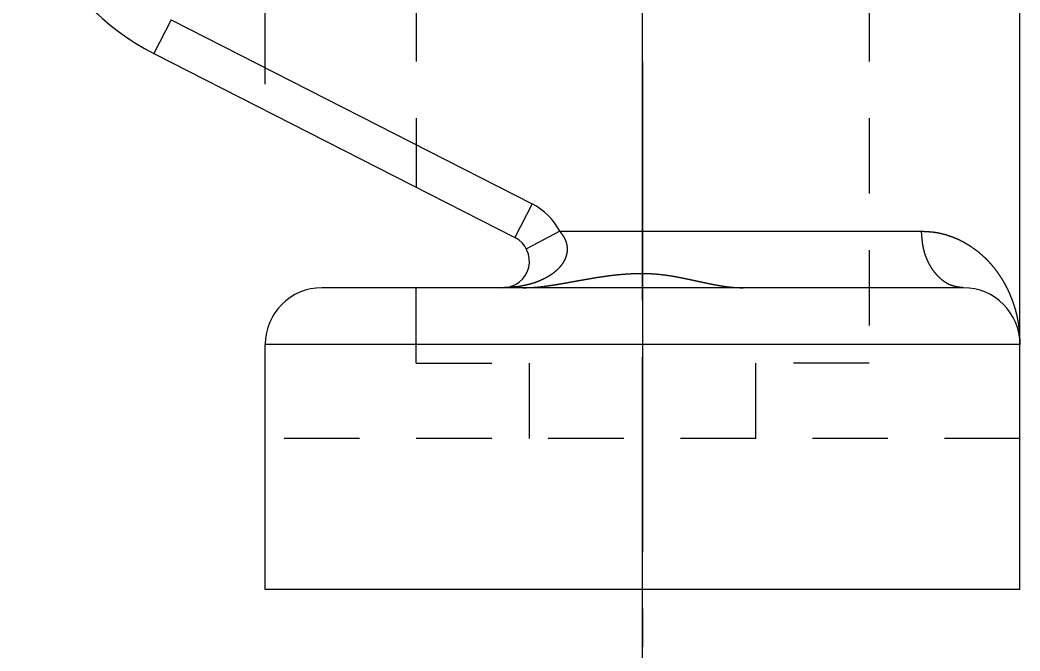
# Model space of a CAD drawing. Extents: x 78 to 520, y 41 to 313.
# Drawn here: x 90.89 to 117.39, y 82.83 to 99.56 of the extents above; entities that cross this region are included whole.
import ezdxf

# ---------------------------------------------------------------- set-up
doc = ezdxf.new("R2010")
doc.units = 0
doc.linetypes.add('CENTER', pattern=[17.5, 13, -1.5, 1.5, -1.5])
doc.linetypes.add('DASHED', pattern=[3.5, 2, -1.5])
doc.layers.get('0').update_dxf_attribs({"linetype": 'CONTINUOUS'})
doc.layers.add('CENTER', color=1, linetype='CENTER')

msp = doc.modelspace()

# ---------------------------------------------------------------- linework, layer by layer
at = {"color": 3, "linetype": 'DASHED'}
for p, q in [((101.387, 114.457), (101.387, 95.135)), ((113.387, 114.457), (113.387, 90.457)), ((101.387, 90.457), (101.387, 92.457)), ((101.387, 90.457), (104.387, 90.457)), ((104.387, 88.457), (104.387, 90.457)), ((110.387, 88.457), (110.387, 90.457)), ((113.387, 90.457), (110.387, 90.457)), ((117.387, 88.457), (97.387, 88.457))]:
    msp.add_line(p, q, dxfattribs=at)
at = {"color": 7, "linetype": 'CONTINUOUS'}
for p, q in [((117.387, 84.457), (117.387, 112.957)), ((107.387, 92.839), (107.387, 109.957)), ((94.89, 99.556), (94.436, 98.665)), ((94.89, 99.556), (104.456, 94.682)), ((94.436, 98.665), (104.002, 93.791)), ((104.456, 94.682), (104.002, 93.791)), ((105.191, 93.957), (104.306, 93.491)), ((105.191, 93.957), (114.779, 93.957)), ((115.887, 92.457), (98.887, 92.457)), ((117.387, 90.957), (97.387, 90.957)), ((97.387, 84.457), (97.387, 90.957)), ((117.387, 84.457), (97.387, 84.457))]:
    msp.add_line(p, q, dxfattribs=at)
at = {"color": 7}
for points in [[(105.191, 93.956, 0), (105.195, 93.951, 0), (105.198, 93.946, 0), (105.202, 93.941, 0), (105.206, 93.935, 0), (105.21, 93.93, 0), (105.214, 93.925, 0), (105.218, 93.919, 0), (105.222, 93.914, 0), (105.226, 93.909, 0), (105.23, 93.904, 0), (105.233, 93.898, 0), (105.237, 93.893, 0), (105.241, 93.888, 0), (105.245, 93.882, 0), (105.249, 93.877, 0), (105.252, 93.871, 0), (105.256, 93.866, 0), (105.26, 93.861, 0), (105.263, 93.855, 0), (105.267, 93.85, 0), (105.271, 93.844, 0), (105.274, 93.839, 0), (105.278, 93.833, 0), (105.281, 93.828, 0), (105.285, 93.823, 0), (105.288, 93.817, 0), (105.292, 93.811, 0), (105.295, 93.806, 0), (105.298, 93.8, 0), (105.301, 93.795, 0), (105.305, 93.789, 0), (105.308, 93.783, 0), (105.311, 93.778, 0), (105.314, 93.772, 0), (105.317, 93.766, 0), (105.32, 93.761, 0), (105.323, 93.755, 0), (105.326, 93.749, 0), (105.329, 93.743, 0), (105.331, 93.737, 0), (105.334, 93.731, 0), (105.337, 93.725, 0), (105.339, 93.719, 0), (105.342, 93.713, 0), (105.344, 93.707, 0), (105.346, 93.701, 0), (105.349, 93.695, 0), (105.351, 93.689, 0), (105.353, 93.683, 0), (105.355, 93.677, 0), (105.357, 93.671, 0), (105.359, 93.664, 0), (105.361, 93.658, 0), (105.363, 93.652, 0), (105.365, 93.646, 0), (105.366, 93.639, 0), (105.368, 93.633, 0), (105.37, 93.627, 0), (105.371, 93.62, 0), (105.373, 93.614, 0), (105.374, 93.607, 0), (105.375, 93.601, 0), (105.376, 93.594, 0), (105.378, 93.588, 0), (105.379, 93.582, 0), (105.38, 93.575, 0), (105.381, 93.569, 0), (105.382, 93.562, 0), (105.382, 93.556, 0), (105.383, 93.549, 0), (105.384, 93.542, 0), (105.384, 93.536, 0), (105.385, 93.529, 0), (105.385, 93.523, 0), (105.386, 93.516, 0), (105.386, 93.51, 0), (105.386, 93.503, 0), (105.387, 93.497, 0), (105.387, 93.49, 0), (105.387, 93.484, 0), (105.387, 93.477, 0), (105.387, 93.47, 0), (105.386, 93.464, 0), (105.386, 93.457, 0), (105.386, 93.451, 0), (105.386, 93.444, 0), (105.385, 93.438, 0), (105.385, 93.431, 0), (105.384, 93.425, 0), (105.384, 93.418, 0), (105.383, 93.412, 0), (105.382, 93.405, 0), (105.381, 93.399, 0), (105.38, 93.392, 0), (105.379, 93.386, 0), (105.378, 93.379, 0), (105.377, 93.373, 0), (105.376, 93.366, 0), (105.375, 93.36, 0), (105.374, 93.354, 0), (105.372, 93.347, 0), (105.371, 93.341, 0), (105.369, 93.334, 0), (105.368, 93.328, 0), (105.366, 93.322, 0), (105.365, 93.315, 0), (105.363, 93.309, 0), (105.361, 93.303, 0), (105.359, 93.297, 0), (105.357, 93.29, 0), (105.355, 93.284, 0), (105.353, 93.278, 0), (105.351, 93.272, 0), (105.349, 93.265, 0), (105.347, 93.259, 0), (105.345, 93.253, 0), (105.342, 93.247, 0), (105.34, 93.241, 0), (105.337, 93.235, 0), (105.335, 93.229, 0), (105.332, 93.223, 0), (105.33, 93.217, 0), (105.327, 93.211, 0), (105.324, 93.205, 0), (105.322, 93.199, 0), (105.319, 93.193, 0), (105.316, 93.187, 0), (105.313, 93.182, 0), (105.31, 93.176, 0), (105.307, 93.17, 0), (105.304, 93.164, 0), (105.301, 93.159, 0), (105.298, 93.153, 0), (105.294, 93.147, 0), (105.291, 93.141, 0), (105.288, 93.136, 0), (105.284, 93.13, 0), (105.281, 93.125, 0), (105.278, 93.119, 0), (105.274, 93.114, 0), (105.271, 93.108, 0), (105.267, 93.103, 0), (105.263, 93.097, 0), (105.26, 93.092, 0), (105.256, 93.086, 0), (105.252, 93.081, 0), (105.248, 93.076, 0), (105.245, 93.07, 0), (105.241, 93.065, 0), (105.237, 93.06, 0), (105.233, 93.055, 0), (105.229, 93.049, 0), (105.225, 93.044, 0), (105.221, 93.039, 0), (105.217, 93.034, 0), (105.213, 93.029, 0), (105.209, 93.024, 0), (105.204, 93.019, 0), (105.2, 93.014, 0), (105.196, 93.009, 0), (105.192, 93.004, 0), (105.187, 92.999, 0), (105.183, 92.994, 0), (105.179, 92.99, 0), (105.174, 92.985, 0), (105.17, 92.98, 0), (105.165, 92.975, 0), (105.161, 92.97, 0), (105.156, 92.966, 0), (105.152, 92.961, 0), (105.147, 92.956, 0), (105.143, 92.952, 0), (105.138, 92.947, 0), (105.133, 92.943, 0), (105.129, 92.938, 0), (105.124, 92.934, 0), (105.119, 92.929, 0), (105.114, 92.925, 0), (105.11, 92.92, 0), (105.105, 92.916, 0), (105.1, 92.912, 0), (105.095, 92.907, 0), (105.09, 92.903, 0), (105.085, 92.899, 0), (105.08, 92.894, 0), (105.075, 92.89, 0), (105.07, 92.886, 0), (105.065, 92.882, 0), (105.06, 92.878, 0), (105.055, 92.873, 0), (105.05, 92.869, 0), (105.045, 92.865, 0), (105.04, 92.861, 0), (105.035, 92.857, 0), (105.03, 92.853, 0), (105.025, 92.849, 0), (105.019, 92.845, 0), (105.014, 92.841, 0), (105.009, 92.837, 0), (105.004, 92.834, 0), (104.999, 92.83, 0), (104.993, 92.826, 0), (104.988, 92.822, 0), (104.983, 92.818, 0), (104.977, 92.815, 0), (104.972, 92.811, 0), (104.967, 92.807, 0), (104.961, 92.803, 0), (104.956, 92.8, 0), (104.95, 92.796, 0), (104.945, 92.793, 0), (104.94, 92.789, 0), (104.934, 92.785, 0), (104.929, 92.782, 0), (104.923, 92.778, 0), (104.918, 92.775, 0), (104.912, 92.771, 0), (104.907, 92.768, 0), (104.901, 92.765, 0), (104.896, 92.761, 0), (104.89, 92.758, 0), (104.884, 92.754, 0), (104.879, 92.751, 0), (104.873, 92.748, 0), (104.868, 92.745, 0), (104.862, 92.741, 0), (104.856, 92.738, 0), (104.851, 92.735, 0), (104.845, 92.732, 0), (104.839, 92.729, 0), (104.833, 92.725, 0), (104.828, 92.722, 0), (104.822, 92.719, 0), (104.816, 92.716, 0), (104.811, 92.713, 0), (104.805, 92.71, 0), (104.799, 92.707, 0), (104.793, 92.704, 0), (104.787, 92.701, 0), (104.782, 92.698, 0), (104.776, 92.695, 0), (104.77, 92.692, 0), (104.764, 92.689, 0), (104.758, 92.686, 0), (104.752, 92.683, 0), (104.747, 92.681, 0), (104.741, 92.678, 0), (104.735, 92.675, 0), (104.729, 92.672, 0), (104.723, 92.669, 0), (104.717, 92.667, 0), (104.711, 92.664, 0), (104.705, 92.661, 0), (104.699, 92.658, 0), (104.693, 92.656, 0), (104.687, 92.653, 0), (104.681, 92.651, 0), (104.676, 92.648, 0), (104.67, 92.645, 0), (104.664, 92.643, 0), (104.658, 92.64, 0), (104.652, 92.638, 0), (104.646, 92.635, 0), (104.639, 92.633, 0), (104.633, 92.63, 0), (104.627, 92.628, 0), (104.621, 92.625, 0), (104.615, 92.623, 0), (104.609, 92.621, 0), (104.603, 92.618, 0), (104.597, 92.616, 0), (104.591, 92.614, 0), (104.585, 92.611, 0), (104.579, 92.609, 0), (104.573, 92.607, 0), (104.567, 92.605, 0), (104.56, 92.602, 0), (104.554, 92.6, 0), (104.548, 92.598, 0), (104.542, 92.596, 0), (104.536, 92.594, 0), (104.53, 92.592, 0), (104.524, 92.589, 0), (104.517, 92.587, 0), (104.511, 92.585, 0), (104.505, 92.583, 0), (104.499, 92.581, 0), (104.493, 92.579, 0), (104.486, 92.577, 0), (104.48, 92.575, 0), (104.474, 92.574, 0), (104.468, 92.572, 0), (104.462, 92.57, 0), (104.455, 92.568, 0), (104.449, 92.566, 0), (104.443, 92.564, 0), (104.437, 92.562, 0), (104.43, 92.561, 0), (104.424, 92.559, 0), (104.418, 92.557, 0), (104.412, 92.556, 0), (104.405, 92.554, 0), (104.399, 92.552, 0), (104.393, 92.551, 0), (104.386, 92.549, 0), (104.38, 92.547, 0), (104.374, 92.546, 0), (104.368, 92.544, 0), (104.361, 92.543, 0), (104.355, 92.541, 0), (104.349, 92.539, 0), (104.342, 92.538, 0), (104.336, 92.536, 0), (104.33, 92.535, 0), (104.323, 92.534, 0), (104.317, 92.532, 0), (104.311, 92.531, 0), (104.304, 92.529, 0), (104.298, 92.528, 0), (104.292, 92.526, 0), (104.285, 92.525, 0), (104.279, 92.524, 0), (104.272, 92.522, 0), (104.266, 92.521, 0), (104.26, 92.52, 0), (104.253, 92.518, 0), (104.247, 92.517, 0), (104.241, 92.516, 0), (104.234, 92.514, 0), (104.228, 92.513, 0), (104.222, 92.512, 0), (104.215, 92.51, 0), (104.209, 92.509, 0), (104.202, 92.508, 0), (104.196, 92.506, 0), (104.19, 92.505, 0), (104.183, 92.504, 0), (104.177, 92.503, 0), (104.17, 92.501, 0), (104.164, 92.5, 0), (104.158, 92.499, 0), (104.151, 92.498, 0), (104.145, 92.497, 0), (104.138, 92.495, 0), (104.132, 92.494, 0), (104.126, 92.493, 0), (104.119, 92.492, 0), (104.113, 92.49, 0), (104.106, 92.489, 0), (104.1, 92.488, 0), (104.094, 92.487, 0)], [(114.778, 93.956, 0), (114.789, 93.956, 0), (114.799, 93.955, 0), (114.81, 93.955, 0), (114.821, 93.954, 0), (114.831, 93.954, 0), (114.842, 93.953, 0), (114.852, 93.953, 0), (114.863, 93.952, 0), (114.874, 93.952, 0), (114.884, 93.951, 0), (114.895, 93.951, 0), (114.906, 93.95, 0), (114.916, 93.949, 0), (114.927, 93.949, 0), (114.937, 93.948, 0), (114.948, 93.947, 0), (114.959, 93.947, 0), (114.969, 93.946, 0), (114.98, 93.945, 0), (114.99, 93.944, 0), (115.001, 93.943, 0), (115.012, 93.943, 0), (115.022, 93.942, 0), (115.033, 93.941, 0), (115.043, 93.94, 0), (115.054, 93.938, 0), (115.064, 93.937, 0), (115.075, 93.936, 0), (115.085, 93.935, 0), (115.096, 93.934, 0), (115.106, 93.932, 0), (115.117, 93.931, 0), (115.127, 93.929, 0), (115.138, 93.928, 0), (115.148, 93.926, 0), (115.159, 93.925, 0), (115.169, 93.923, 0), (115.18, 93.921, 0), (115.19, 93.919, 0), (115.201, 93.917, 0), (115.211, 93.915, 0), (115.222, 93.913, 0), (115.232, 93.911, 0), (115.242, 93.909, 0), (115.253, 93.907, 0), (115.263, 93.905, 0), (115.274, 93.903, 0), (115.284, 93.9, 0), (115.294, 93.898, 0), (115.305, 93.895, 0), (115.315, 93.893, 0), (115.325, 93.89, 0), (115.336, 93.888, 0), (115.346, 93.885, 0), (115.356, 93.882, 0), (115.367, 93.88, 0), (115.377, 93.877, 0), (115.387, 93.874, 0), (115.397, 93.871, 0), (115.407, 93.868, 0), (115.418, 93.865, 0), (115.428, 93.862, 0), (115.438, 93.859, 0), (115.448, 93.856, 0), (115.458, 93.853, 0), (115.469, 93.849, 0), (115.479, 93.846, 0), (115.489, 93.843, 0), (115.499, 93.84, 0), (115.509, 93.836, 0), (115.519, 93.833, 0), (115.529, 93.829, 0), (115.539, 93.826, 0), (115.549, 93.822, 0), (115.559, 93.819, 0), (115.569, 93.815, 0), (115.579, 93.811, 0), (115.589, 93.808, 0), (115.599, 93.804, 0), (115.609, 93.8, 0), (115.619, 93.796, 0), (115.629, 93.792, 0), (115.639, 93.788, 0), (115.648, 93.784, 0), (115.658, 93.78, 0), (115.668, 93.776, 0), (115.678, 93.772, 0), (115.688, 93.768, 0), (115.697, 93.764, 0), (115.707, 93.76, 0), (115.717, 93.755, 0), (115.727, 93.751, 0), (115.736, 93.747, 0), (115.746, 93.742, 0), (115.756, 93.738, 0), (115.765, 93.733, 0), (115.775, 93.729, 0), (115.784, 93.724, 0), (115.794, 93.72, 0), (115.804, 93.715, 0), (115.813, 93.71, 0), (115.823, 93.705, 0), (115.832, 93.701, 0), (115.842, 93.696, 0), (115.851, 93.691, 0), (115.86, 93.686, 0), (115.87, 93.681, 0), (115.879, 93.676, 0), (115.889, 93.671, 0), (115.898, 93.666, 0), (115.907, 93.661, 0), (115.916, 93.656, 0), (115.926, 93.651, 0), (115.935, 93.645, 0), (115.944, 93.64, 0), (115.953, 93.635, 0), (115.963, 93.629, 0), (115.972, 93.624, 0), (115.981, 93.619, 0), (115.99, 93.613, 0), (115.999, 93.608, 0), (116.008, 93.602, 0), (116.017, 93.596, 0), (116.026, 93.591, 0), (116.035, 93.585, 0), (116.044, 93.579, 0), (116.053, 93.574, 0), (116.062, 93.568, 0), (116.071, 93.562, 0), (116.08, 93.556, 0), (116.089, 93.55, 0), (116.097, 93.544, 0), (116.106, 93.538, 0), (116.115, 93.532, 0), (116.124, 93.526, 0), (116.133, 93.52, 0), (116.141, 93.514, 0), (116.15, 93.508, 0), (116.159, 93.502, 0), (116.167, 93.496, 0), (116.176, 93.489, 0), (116.184, 93.483, 0), (116.193, 93.477, 0), (116.201, 93.471, 0), (116.21, 93.464, 0), (116.218, 93.458, 0), (116.227, 93.451, 0), (116.235, 93.445, 0), (116.244, 93.438, 0), (116.252, 93.432, 0), (116.26, 93.425, 0), (116.269, 93.418, 0), (116.277, 93.412, 0), (116.285, 93.405, 0), (116.293, 93.398, 0), (116.302, 93.392, 0), (116.31, 93.385, 0), (116.318, 93.378, 0), (116.326, 93.371, 0), (116.334, 93.364, 0), (116.342, 93.357, 0), (116.35, 93.35, 0), (116.358, 93.343, 0), (116.366, 93.336, 0), (116.374, 93.329, 0), (116.382, 93.322, 0), (116.39, 93.315, 0), (116.398, 93.308, 0), (116.406, 93.301, 0), (116.414, 93.294, 0), (116.421, 93.286, 0), (116.429, 93.279, 0), (116.437, 93.272, 0), (116.445, 93.265, 0), (116.452, 93.257, 0), (116.46, 93.25, 0), (116.467, 93.242, 0), (116.475, 93.235, 0), (116.483, 93.228, 0), (116.49, 93.22, 0), (116.498, 93.212, 0), (116.505, 93.205, 0), (116.513, 93.197, 0), (116.52, 93.19, 0), (116.527, 93.182, 0), (116.535, 93.174, 0), (116.542, 93.167, 0), (116.549, 93.159, 0), (116.557, 93.151, 0), (116.564, 93.143, 0), (116.571, 93.136, 0), (116.578, 93.128, 0), (116.585, 93.12, 0), (116.592, 93.112, 0), (116.6, 93.104, 0), (116.607, 93.096, 0), (116.614, 93.088, 0), (116.621, 93.08, 0), (116.628, 93.072, 0), (116.634, 93.064, 0), (116.641, 93.056, 0), (116.648, 93.048, 0), (116.655, 93.04, 0), (116.662, 93.032, 0), (116.669, 93.023, 0), (116.675, 93.015, 0), (116.682, 93.007, 0), (116.689, 92.999, 0), (116.696, 92.991, 0), (116.702, 92.982, 0), (116.709, 92.974, 0), (116.715, 92.966, 0), (116.722, 92.957, 0), (116.728, 92.949, 0), (116.735, 92.94, 0), (116.741, 92.932, 0), (116.748, 92.923, 0), (116.754, 92.915, 0), (116.761, 92.906, 0), (116.767, 92.898, 0), (116.773, 92.889, 0), (116.779, 92.881, 0), (116.786, 92.872, 0), (116.792, 92.864, 0), (116.798, 92.855, 0), (116.804, 92.846, 0), (116.81, 92.837, 0), (116.816, 92.829, 0), (116.822, 92.82, 0), (116.828, 92.811, 0), (116.834, 92.802, 0), (116.84, 92.794, 0), (116.846, 92.785, 0), (116.852, 92.776, 0), (116.858, 92.767, 0), (116.864, 92.758, 0), (116.87, 92.749, 0), (116.875, 92.74, 0), (116.881, 92.731, 0), (116.887, 92.723, 0), (116.893, 92.714, 0), (116.898, 92.705, 0), (116.904, 92.695, 0), (116.909, 92.686, 0), (116.915, 92.677, 0), (116.92, 92.668, 0), (116.926, 92.659, 0), (116.931, 92.65, 0), (116.937, 92.641, 0), (116.942, 92.632, 0), (116.948, 92.623, 0), (116.953, 92.613, 0), (116.958, 92.604, 0), (116.963, 92.595, 0), (116.969, 92.586, 0), (116.974, 92.576, 0), (116.979, 92.567, 0), (116.984, 92.558, 0), (116.989, 92.548, 0), (116.994, 92.539, 0), (116.999, 92.53, 0), (117.004, 92.52, 0), (117.009, 92.511, 0), (117.014, 92.502, 0), (117.019, 92.492, 0), (117.024, 92.483, 0), (117.029, 92.473, 0), (117.034, 92.464, 0), (117.038, 92.454, 0), (117.043, 92.445, 0), (117.048, 92.435, 0), (117.052, 92.426, 0), (117.057, 92.416, 0), (117.062, 92.407, 0), (117.066, 92.397, 0), (117.071, 92.387, 0), (117.075, 92.378, 0), (117.08, 92.368, 0), (117.084, 92.359, 0), (117.089, 92.349, 0), (117.093, 92.339, 0), (117.097, 92.329, 0), (117.102, 92.32, 0), (117.106, 92.31, 0), (117.11, 92.3, 0), (117.114, 92.291, 0), (117.119, 92.281, 0), (117.123, 92.271, 0), (117.127, 92.261, 0), (117.131, 92.251, 0), (117.135, 92.242, 0), (117.139, 92.232, 0), (117.143, 92.222, 0), (117.147, 92.212, 0), (117.151, 92.202, 0), (117.155, 92.192, 0), (117.159, 92.182, 0), (117.163, 92.173, 0), (117.166, 92.163, 0), (117.17, 92.153, 0), (117.174, 92.143, 0), (117.178, 92.133, 0), (117.181, 92.123, 0), (117.185, 92.113, 0), (117.189, 92.103, 0), (117.192, 92.093, 0), (117.196, 92.083, 0), (117.199, 92.073, 0), (117.203, 92.063, 0), (117.206, 92.053, 0), (117.21, 92.043, 0), (117.213, 92.033, 0), (117.217, 92.022, 0), (117.22, 92.012, 0), (117.223, 92.002, 0), (117.227, 91.992, 0), (117.23, 91.982, 0), (117.233, 91.972, 0), (117.236, 91.962, 0), (117.24, 91.952, 0), (117.243, 91.941, 0), (117.246, 91.931, 0), (117.249, 91.921, 0), (117.252, 91.911, 0), (117.255, 91.901, 0), (117.258, 91.89, 0), (117.261, 91.88, 0), (117.264, 91.87, 0), (117.267, 91.86, 0), (117.269, 91.849, 0), (117.272, 91.839, 0), (117.275, 91.829, 0), (117.278, 91.819, 0), (117.28, 91.808, 0), (117.283, 91.798, 0), (117.286, 91.788, 0), (117.288, 91.777, 0), (117.291, 91.767, 0), (117.293, 91.757, 0), (117.296, 91.746, 0), (117.298, 91.736, 0), (117.301, 91.726, 0), (117.303, 91.715, 0), (117.305, 91.705, 0), (117.308, 91.695, 0), (117.31, 91.684, 0), (117.312, 91.674, 0), (117.314, 91.663, 0), (117.316, 91.653, 0), (117.319, 91.643, 0), (117.321, 91.632, 0), (117.323, 91.622, 0), (117.325, 91.611, 0), (117.327, 91.601, 0), (117.328, 91.59, 0), (117.33, 91.58, 0), (117.332, 91.57, 0), (117.334, 91.559, 0), (117.336, 91.549, 0), (117.337, 91.538, 0), (117.339, 91.528, 0), (117.341, 91.517, 0), (117.342, 91.507, 0), (117.344, 91.496, 0), (117.345, 91.486, 0), (117.347, 91.475, 0), (117.348, 91.465, 0), (117.349, 91.454, 0), (117.351, 91.444, 0), (117.352, 91.433, 0), (117.353, 91.423, 0), (117.355, 91.412, 0), (117.356, 91.402, 0), (117.357, 91.391, 0), (117.358, 91.38, 0), (117.359, 91.37, 0), (117.36, 91.359, 0), (117.361, 91.349, 0), (117.362, 91.338, 0), (117.363, 91.328, 0), (117.364, 91.317, 0), (117.365, 91.307, 0), (117.366, 91.296, 0), (117.367, 91.285, 0), (117.368, 91.275, 0), (117.369, 91.264, 0), (117.37, 91.254, 0), (117.37, 91.243, 0), (117.371, 91.232, 0), (117.372, 91.222, 0), (117.373, 91.211, 0), (117.373, 91.201, 0), (117.374, 91.19, 0), (117.375, 91.179, 0), (117.375, 91.169, 0), (117.376, 91.158, 0), (117.377, 91.148, 0), (117.377, 91.137, 0), (117.378, 91.126, 0), (117.379, 91.116, 0), (117.379, 91.105, 0), (117.38, 91.095, 0), (117.38, 91.084, 0), (117.381, 91.073, 0), (117.382, 91.063, 0), (117.382, 91.052, 0), (117.383, 91.041, 0), (117.383, 91.031, 0), (117.384, 91.02, 0), (117.384, 91.01, 0), (117.385, 90.999, 0), (117.385, 90.988, 0), (117.386, 90.978, 0), (117.386, 90.967, 0), (117.387, 90.956, 0)], [(115.887, 92.456, 0), (115.879, 92.457, 0), (115.871, 92.458, 0), (115.863, 92.46, 0), (115.854, 92.461, 0), (115.846, 92.462, 0), (115.838, 92.463, 0), (115.83, 92.464, 0), (115.822, 92.465, 0), (115.814, 92.466, 0), (115.806, 92.467, 0), (115.798, 92.468, 0), (115.79, 92.47, 0), (115.782, 92.471, 0), (115.774, 92.472, 0), (115.766, 92.473, 0), (115.758, 92.475, 0), (115.75, 92.476, 0), (115.742, 92.477, 0), (115.734, 92.479, 0), (115.726, 92.48, 0), (115.718, 92.482, 0), (115.71, 92.483, 0), (115.702, 92.485, 0), (115.694, 92.486, 0), (115.686, 92.488, 0), (115.678, 92.49, 0), (115.671, 92.491, 0), (115.663, 92.493, 0), (115.655, 92.495, 0), (115.647, 92.497, 0), (115.639, 92.499, 0), (115.632, 92.501, 0), (115.624, 92.503, 0), (115.616, 92.505, 0), (115.609, 92.508, 0), (115.601, 92.51, 0), (115.593, 92.512, 0), (115.586, 92.515, 0), (115.578, 92.517, 0), (115.571, 92.52, 0), (115.563, 92.523, 0), (115.556, 92.525, 0), (115.548, 92.528, 0), (115.541, 92.531, 0), (115.533, 92.534, 0), (115.526, 92.537, 0), (115.519, 92.541, 0), (115.511, 92.544, 0), (115.504, 92.547, 0), (115.497, 92.551, 0), (115.49, 92.554, 0), (115.483, 92.558, 0), (115.475, 92.562, 0), (115.468, 92.565, 0), (115.461, 92.569, 0), (115.454, 92.573, 0), (115.447, 92.577, 0), (115.44, 92.581, 0), (115.433, 92.585, 0), (115.426, 92.589, 0), (115.42, 92.594, 0), (115.413, 92.598, 0), (115.406, 92.602, 0), (115.399, 92.607, 0), (115.392, 92.611, 0), (115.386, 92.616, 0), (115.379, 92.621, 0), (115.373, 92.625, 0), (115.366, 92.63, 0), (115.359, 92.635, 0), (115.353, 92.64, 0), (115.346, 92.645, 0), (115.34, 92.65, 0), (115.334, 92.655, 0), (115.327, 92.66, 0), (115.321, 92.665, 0), (115.315, 92.67, 0), (115.308, 92.676, 0), (115.302, 92.681, 0), (115.296, 92.686, 0), (115.29, 92.692, 0), (115.284, 92.697, 0), (115.278, 92.702, 0), (115.272, 92.708, 0), (115.266, 92.713, 0), (115.26, 92.719, 0), (115.254, 92.725, 0), (115.248, 92.73, 0), (115.242, 92.736, 0), (115.236, 92.742, 0), (115.231, 92.748, 0), (115.225, 92.753, 0), (115.219, 92.759, 0), (115.214, 92.765, 0), (115.208, 92.771, 0), (115.202, 92.777, 0), (115.197, 92.783, 0), (115.191, 92.789, 0), (115.186, 92.795, 0), (115.181, 92.801, 0), (115.175, 92.807, 0), (115.17, 92.813, 0), (115.165, 92.819, 0), (115.159, 92.825, 0), (115.154, 92.831, 0), (115.149, 92.838, 0), (115.144, 92.844, 0), (115.139, 92.85, 0), (115.134, 92.856, 0), (115.129, 92.863, 0), (115.124, 92.869, 0), (115.119, 92.875, 0), (115.114, 92.882, 0), (115.109, 92.888, 0), (115.104, 92.895, 0), (115.1, 92.901, 0), (115.095, 92.908, 0), (115.09, 92.914, 0), (115.085, 92.921, 0), (115.081, 92.927, 0), (115.076, 92.934, 0), (115.072, 92.941, 0), (115.067, 92.947, 0), (115.063, 92.954, 0), (115.058, 92.961, 0), (115.054, 92.968, 0), (115.049, 92.974, 0), (115.045, 92.981, 0), (115.041, 92.988, 0), (115.036, 92.995, 0), (115.032, 93.002, 0), (115.028, 93.008, 0), (115.024, 93.015, 0), (115.02, 93.022, 0), (115.016, 93.029, 0), (115.011, 93.036, 0), (115.007, 93.043, 0), (115.003, 93.05, 0), (115, 93.057, 0), (114.996, 93.064, 0), (114.992, 93.071, 0), (114.988, 93.078, 0), (114.984, 93.086, 0), (114.98, 93.093, 0), (114.976, 93.1, 0), (114.973, 93.107, 0), (114.969, 93.114, 0), (114.965, 93.121, 0), (114.962, 93.129, 0), (114.958, 93.136, 0), (114.955, 93.143, 0), (114.951, 93.15, 0), (114.948, 93.158, 0), (114.944, 93.165, 0), (114.941, 93.172, 0), (114.938, 93.18, 0), (114.934, 93.187, 0), (114.931, 93.194, 0), (114.928, 93.202, 0), (114.924, 93.209, 0), (114.921, 93.217, 0), (114.918, 93.224, 0), (114.915, 93.232, 0), (114.912, 93.239, 0), (114.909, 93.247, 0), (114.906, 93.254, 0), (114.903, 93.262, 0), (114.9, 93.269, 0), (114.897, 93.277, 0), (114.894, 93.284, 0), (114.892, 93.292, 0), (114.889, 93.299, 0), (114.886, 93.307, 0), (114.883, 93.315, 0), (114.881, 93.322, 0), (114.878, 93.33, 0), (114.875, 93.338, 0), (114.873, 93.345, 0), (114.87, 93.353, 0), (114.868, 93.361, 0), (114.866, 93.368, 0), (114.863, 93.376, 0), (114.861, 93.384, 0), (114.859, 93.391, 0), (114.856, 93.399, 0), (114.854, 93.407, 0), (114.852, 93.415, 0), (114.85, 93.423, 0), (114.848, 93.43, 0), (114.846, 93.438, 0), (114.844, 93.446, 0), (114.842, 93.454, 0), (114.84, 93.461, 0), (114.838, 93.469, 0), (114.836, 93.477, 0), (114.834, 93.485, 0), (114.832, 93.493, 0), (114.831, 93.501, 0), (114.829, 93.509, 0), (114.827, 93.516, 0), (114.826, 93.524, 0), (114.824, 93.532, 0), (114.823, 93.54, 0), (114.821, 93.548, 0), (114.82, 93.556, 0), (114.818, 93.564, 0), (114.817, 93.572, 0), (114.816, 93.58, 0), (114.814, 93.588, 0), (114.813, 93.595, 0), (114.812, 93.603, 0), (114.811, 93.611, 0), (114.809, 93.619, 0), (114.808, 93.627, 0), (114.807, 93.635, 0), (114.806, 93.643, 0), (114.805, 93.651, 0), (114.804, 93.659, 0), (114.803, 93.667, 0), (114.802, 93.675, 0), (114.801, 93.683, 0), (114.8, 93.691, 0), (114.799, 93.699, 0), (114.798, 93.707, 0), (114.797, 93.715, 0), (114.796, 93.723, 0), (114.796, 93.731, 0), (114.795, 93.739, 0), (114.794, 93.747, 0), (114.793, 93.755, 0), (114.793, 93.763, 0), (114.792, 93.771, 0), (114.791, 93.779, 0), (114.79, 93.787, 0), (114.79, 93.795, 0), (114.789, 93.803, 0), (114.788, 93.811, 0), (114.788, 93.819, 0), (114.787, 93.827, 0), (114.786, 93.836, 0), (114.786, 93.844, 0), (114.785, 93.852, 0), (114.785, 93.86, 0), (114.784, 93.868, 0), (114.784, 93.876, 0), (114.783, 93.884, 0), (114.782, 93.892, 0), (114.782, 93.9, 0), (114.781, 93.908, 0), (114.781, 93.916, 0), (114.78, 93.924, 0), (114.78, 93.932, 0), (114.779, 93.94, 0), (114.779, 93.948, 0), (114.778, 93.956, 0)], [(104.225, 92.456, 0), (104.234, 92.457, 0), (104.243, 92.457, 0), (104.252, 92.457, 0), (104.261, 92.458, 0), (104.27, 92.458, 0), (104.279, 92.458, 0), (104.288, 92.459, 0), (104.297, 92.459, 0), (104.306, 92.459, 0), (104.315, 92.46, 0), (104.324, 92.46, 0), (104.334, 92.46, 0), (104.343, 92.461, 0), (104.352, 92.461, 0), (104.361, 92.461, 0), (104.37, 92.462, 0), (104.379, 92.462, 0), (104.388, 92.462, 0), (104.397, 92.463, 0), (104.406, 92.463, 0), (104.415, 92.464, 0), (104.424, 92.464, 0), (104.433, 92.465, 0), (104.443, 92.465, 0), (104.452, 92.466, 0), (104.461, 92.466, 0), (104.47, 92.467, 0), (104.479, 92.467, 0), (104.488, 92.468, 0), (104.497, 92.468, 0), (104.506, 92.469, 0), (104.515, 92.469, 0), (104.524, 92.47, 0), (104.533, 92.471, 0), (104.542, 92.471, 0), (104.551, 92.472, 0), (104.56, 92.473, 0), (104.569, 92.473, 0), (104.578, 92.474, 0), (104.588, 92.475, 0), (104.597, 92.476, 0), (104.606, 92.476, 0), (104.615, 92.477, 0), (104.624, 92.478, 0), (104.633, 92.479, 0), (104.642, 92.48, 0), (104.651, 92.481, 0), (104.66, 92.482, 0), (104.669, 92.483, 0), (104.678, 92.483, 0), (104.687, 92.484, 0), (104.696, 92.485, 0), (104.705, 92.486, 0), (104.714, 92.488, 0), (104.723, 92.489, 0), (104.732, 92.49, 0), (104.741, 92.491, 0), (104.75, 92.492, 0), (104.759, 92.493, 0), (104.768, 92.494, 0), (104.777, 92.495, 0), (104.786, 92.496, 0), (104.795, 92.498, 0), (104.804, 92.499, 0), (104.813, 92.5, 0), (104.822, 92.501, 0), (104.831, 92.502, 0), (104.84, 92.504, 0), (104.849, 92.505, 0), (104.858, 92.506, 0), (104.867, 92.507, 0), (104.876, 92.509, 0), (104.885, 92.51, 0), (104.894, 92.511, 0), (104.903, 92.513, 0), (104.912, 92.514, 0), (104.921, 92.515, 0), (104.93, 92.517, 0), (104.939, 92.518, 0), (104.948, 92.519, 0), (104.957, 92.521, 0), (104.966, 92.522, 0), (104.975, 92.523, 0), (104.984, 92.525, 0), (104.993, 92.526, 0), (105.002, 92.528, 0), (105.011, 92.529, 0), (105.02, 92.53, 0), (105.029, 92.532, 0), (105.038, 92.533, 0), (105.047, 92.535, 0), (105.056, 92.536, 0), (105.065, 92.537, 0), (105.074, 92.539, 0), (105.083, 92.54, 0), (105.092, 92.542, 0), (105.101, 92.543, 0), (105.11, 92.545, 0), (105.119, 92.546, 0), (105.128, 92.548, 0), (105.137, 92.549, 0), (105.146, 92.551, 0), (105.155, 92.552, 0), (105.164, 92.554, 0), (105.173, 92.555, 0), (105.182, 92.557, 0), (105.191, 92.558, 0), (105.2, 92.56, 0), (105.209, 92.561, 0), (105.217, 92.563, 0), (105.226, 92.564, 0), (105.235, 92.566, 0), (105.244, 92.567, 0), (105.253, 92.569, 0), (105.262, 92.57, 0), (105.271, 92.572, 0), (105.28, 92.573, 0), (105.289, 92.575, 0), (105.298, 92.576, 0), (105.307, 92.578, 0), (105.316, 92.58, 0), (105.325, 92.581, 0), (105.334, 92.583, 0), (105.343, 92.584, 0), (105.352, 92.586, 0), (105.361, 92.587, 0), (105.37, 92.589, 0), (105.379, 92.591, 0), (105.388, 92.592, 0), (105.396, 92.594, 0), (105.405, 92.595, 0), (105.414, 92.597, 0), (105.423, 92.599, 0), (105.432, 92.6, 0), (105.441, 92.602, 0), (105.45, 92.603, 0), (105.459, 92.605, 0), (105.468, 92.607, 0), (105.477, 92.608, 0), (105.486, 92.61, 0), (105.495, 92.611, 0), (105.504, 92.613, 0), (105.513, 92.615, 0), (105.522, 92.616, 0), (105.531, 92.618, 0), (105.54, 92.62, 0), (105.549, 92.621, 0), (105.557, 92.623, 0), (105.566, 92.624, 0), (105.575, 92.626, 0), (105.584, 92.628, 0), (105.593, 92.629, 0), (105.602, 92.631, 0), (105.611, 92.633, 0), (105.62, 92.634, 0), (105.629, 92.636, 0), (105.638, 92.637, 0), (105.647, 92.639, 0), (105.656, 92.641, 0), (105.665, 92.642, 0), (105.674, 92.644, 0), (105.683, 92.646, 0), (105.692, 92.647, 0), (105.701, 92.649, 0), (105.709, 92.65, 0), (105.718, 92.652, 0), (105.727, 92.654, 0), (105.736, 92.655, 0), (105.745, 92.657, 0), (105.754, 92.659, 0), (105.763, 92.66, 0), (105.772, 92.662, 0), (105.781, 92.663, 0), (105.79, 92.665, 0), (105.799, 92.667, 0), (105.808, 92.668, 0), (105.817, 92.67, 0), (105.826, 92.671, 0), (105.835, 92.673, 0), (105.844, 92.675, 0), (105.853, 92.676, 0), (105.862, 92.678, 0), (105.87, 92.679, 0), (105.879, 92.681, 0), (105.888, 92.683, 0), (105.897, 92.684, 0), (105.906, 92.686, 0), (105.915, 92.687, 0), (105.924, 92.689, 0), (105.933, 92.69, 0), (105.942, 92.692, 0), (105.951, 92.693, 0), (105.96, 92.695, 0), (105.969, 92.697, 0), (105.978, 92.698, 0), (105.987, 92.7, 0), (105.996, 92.701, 0), (106.005, 92.703, 0), (106.014, 92.704, 0), (106.023, 92.706, 0), (106.032, 92.707, 0), (106.041, 92.709, 0), (106.05, 92.71, 0), (106.059, 92.712, 0), (106.067, 92.713, 0), (106.076, 92.715, 0), (106.085, 92.716, 0), (106.094, 92.718, 0), (106.103, 92.719, 0), (106.112, 92.721, 0), (106.121, 92.722, 0), (106.13, 92.724, 0), (106.139, 92.725, 0), (106.148, 92.726, 0), (106.157, 92.728, 0), (106.166, 92.729, 0), (106.175, 92.731, 0), (106.184, 92.732, 0), (106.193, 92.734, 0), (106.202, 92.735, 0), (106.211, 92.736, 0), (106.22, 92.738, 0), (106.229, 92.739, 0), (106.238, 92.741, 0), (106.247, 92.742, 0), (106.256, 92.743, 0), (106.265, 92.745, 0), (106.274, 92.746, 0), (106.283, 92.747, 0), (106.292, 92.749, 0), (106.301, 92.75, 0), (106.31, 92.751, 0), (106.319, 92.753, 0), (106.328, 92.754, 0), (106.337, 92.755, 0), (106.346, 92.757, 0), (106.355, 92.758, 0), (106.364, 92.759, 0), (106.373, 92.761, 0), (106.382, 92.762, 0), (106.391, 92.763, 0), (106.4, 92.764, 0), (106.409, 92.766, 0), (106.418, 92.767, 0), (106.427, 92.768, 0), (106.436, 92.769, 0), (106.445, 92.771, 0), (106.454, 92.772, 0), (106.463, 92.773, 0), (106.472, 92.774, 0), (106.481, 92.775, 0), (106.49, 92.777, 0), (106.499, 92.778, 0), (106.508, 92.779, 0), (106.517, 92.78, 0), (106.526, 92.781, 0), (106.535, 92.782, 0), (106.544, 92.783, 0), (106.553, 92.785, 0), (106.562, 92.786, 0), (106.571, 92.787, 0), (106.58, 92.788, 0), (106.589, 92.789, 0), (106.598, 92.79, 0), (106.607, 92.791, 0), (106.616, 92.792, 0), (106.625, 92.793, 0), (106.634, 92.794, 0), (106.643, 92.795, 0), (106.652, 92.796, 0), (106.661, 92.797, 0), (106.67, 92.798, 0), (106.679, 92.799, 0), (106.688, 92.8, 0), (106.697, 92.801, 0), (106.706, 92.802, 0), (106.715, 92.803, 0), (106.725, 92.804, 0), (106.734, 92.805, 0), (106.743, 92.806, 0), (106.752, 92.807, 0), (106.761, 92.808, 0), (106.77, 92.809, 0), (106.779, 92.809, 0), (106.788, 92.81, 0), (106.797, 92.811, 0), (106.806, 92.812, 0), (106.815, 92.813, 0), (106.824, 92.814, 0), (106.833, 92.814, 0), (106.842, 92.815, 0), (106.851, 92.816, 0), (106.86, 92.817, 0), (106.869, 92.817, 0), (106.878, 92.818, 0), (106.887, 92.819, 0), (106.897, 92.819, 0), (106.906, 92.82, 0), (106.915, 92.821, 0), (106.924, 92.821, 0), (106.933, 92.822, 0), (106.942, 92.823, 0), (106.951, 92.823, 0), (106.96, 92.824, 0), (106.969, 92.824, 0), (106.978, 92.825, 0), (106.987, 92.825, 0), (106.996, 92.826, 0), (107.005, 92.826, 0), (107.014, 92.827, 0), (107.023, 92.827, 0), (107.033, 92.828, 0), (107.042, 92.828, 0), (107.051, 92.829, 0), (107.06, 92.829, 0), (107.069, 92.829, 0), (107.078, 92.83, 0), (107.087, 92.83, 0), (107.096, 92.831, 0), (107.105, 92.831, 0), (107.114, 92.831, 0), (107.123, 92.832, 0), (107.132, 92.832, 0), (107.141, 92.832, 0), (107.151, 92.833, 0), (107.16, 92.833, 0), (107.169, 92.833, 0), (107.178, 92.833, 0), (107.187, 92.834, 0), (107.196, 92.834, 0), (107.205, 92.834, 0), (107.214, 92.834, 0), (107.223, 92.835, 0), (107.232, 92.835, 0), (107.241, 92.835, 0), (107.25, 92.835, 0), (107.26, 92.836, 0), (107.269, 92.836, 0), (107.278, 92.836, 0), (107.287, 92.836, 0), (107.296, 92.836, 0), (107.305, 92.837, 0), (107.314, 92.837, 0), (107.323, 92.837, 0), (107.332, 92.837, 0), (107.341, 92.837, 0), (107.35, 92.838, 0), (107.36, 92.838, 0), (107.369, 92.838, 0), (107.378, 92.838, 0), (107.387, 92.838, 0)], [(107.387, 92.838, 0), (107.394, 92.838, 0), (107.402, 92.838, 0), (107.41, 92.838, 0), (107.418, 92.838, 0), (107.425, 92.837, 0), (107.433, 92.837, 0), (107.441, 92.837, 0), (107.448, 92.837, 0), (107.456, 92.837, 0), (107.464, 92.836, 0), (107.471, 92.836, 0), (107.479, 92.836, 0), (107.487, 92.836, 0), (107.494, 92.835, 0), (107.502, 92.835, 0), (107.51, 92.835, 0), (107.517, 92.835, 0), (107.525, 92.834, 0), (107.533, 92.834, 0), (107.54, 92.834, 0), (107.548, 92.834, 0), (107.556, 92.833, 0), (107.563, 92.833, 0), (107.571, 92.833, 0), (107.579, 92.832, 0), (107.586, 92.832, 0), (107.594, 92.832, 0), (107.602, 92.831, 0), (107.609, 92.831, 0), (107.617, 92.831, 0), (107.625, 92.83, 0), (107.632, 92.83, 0), (107.64, 92.83, 0), (107.648, 92.829, 0), (107.655, 92.829, 0), (107.663, 92.828, 0), (107.671, 92.828, 0), (107.678, 92.827, 0), (107.686, 92.827, 0), (107.694, 92.826, 0), (107.701, 92.826, 0), (107.709, 92.825, 0), (107.717, 92.825, 0), (107.724, 92.824, 0), (107.732, 92.824, 0), (107.74, 92.823, 0), (107.747, 92.823, 0), (107.755, 92.822, 0), (107.763, 92.821, 0), (107.77, 92.821, 0), (107.778, 92.82, 0), (107.786, 92.819, 0), (107.793, 92.819, 0), (107.801, 92.818, 0), (107.809, 92.817, 0), (107.816, 92.816, 0), (107.824, 92.816, 0), (107.831, 92.815, 0), (107.839, 92.814, 0), (107.847, 92.813, 0), (107.854, 92.812, 0), (107.862, 92.812, 0), (107.87, 92.811, 0), (107.877, 92.81, 0), (107.885, 92.809, 0), (107.892, 92.808, 0), (107.9, 92.807, 0), (107.908, 92.806, 0), (107.915, 92.805, 0), (107.923, 92.804, 0), (107.931, 92.803, 0), (107.938, 92.802, 0), (107.946, 92.801, 0), (107.953, 92.8, 0), (107.961, 92.799, 0), (107.969, 92.798, 0), (107.976, 92.797, 0), (107.984, 92.796, 0), (107.992, 92.795, 0), (107.999, 92.794, 0), (108.007, 92.793, 0), (108.014, 92.792, 0), (108.022, 92.791, 0), (108.03, 92.79, 0), (108.037, 92.789, 0), (108.045, 92.788, 0), (108.052, 92.786, 0), (108.06, 92.785, 0), (108.068, 92.784, 0), (108.075, 92.783, 0), (108.083, 92.782, 0), (108.09, 92.781, 0), (108.098, 92.779, 0), (108.105, 92.778, 0), (108.113, 92.777, 0), (108.121, 92.776, 0), (108.128, 92.775, 0), (108.136, 92.773, 0), (108.143, 92.772, 0), (108.151, 92.771, 0), (108.159, 92.77, 0), (108.166, 92.768, 0), (108.174, 92.767, 0), (108.181, 92.766, 0), (108.189, 92.764, 0), (108.196, 92.763, 0), (108.204, 92.762, 0), (108.212, 92.761, 0), (108.219, 92.759, 0), (108.227, 92.758, 0), (108.234, 92.757, 0), (108.242, 92.755, 0), (108.249, 92.754, 0), (108.257, 92.753, 0), (108.264, 92.751, 0), (108.272, 92.75, 0), (108.28, 92.748, 0), (108.287, 92.747, 0), (108.295, 92.746, 0), (108.302, 92.744, 0), (108.31, 92.743, 0), (108.317, 92.741, 0), (108.325, 92.74, 0), (108.332, 92.739, 0), (108.34, 92.737, 0), (108.348, 92.736, 0), (108.355, 92.734, 0), (108.363, 92.733, 0), (108.37, 92.731, 0), (108.378, 92.73, 0), (108.385, 92.729, 0), (108.393, 92.727, 0), (108.4, 92.726, 0), (108.408, 92.724, 0), (108.415, 92.723, 0), (108.423, 92.721, 0), (108.43, 92.72, 0), (108.438, 92.718, 0), (108.445, 92.717, 0), (108.453, 92.715, 0), (108.461, 92.714, 0), (108.468, 92.712, 0), (108.476, 92.711, 0), (108.483, 92.709, 0), (108.491, 92.708, 0), (108.498, 92.706, 0), (108.506, 92.704, 0), (108.513, 92.703, 0), (108.521, 92.701, 0), (108.528, 92.7, 0), (108.536, 92.698, 0), (108.543, 92.697, 0), (108.551, 92.695, 0), (108.558, 92.694, 0), (108.566, 92.692, 0), (108.573, 92.69, 0), (108.581, 92.689, 0), (108.588, 92.687, 0), (108.596, 92.686, 0), (108.603, 92.684, 0), (108.611, 92.682, 0), (108.618, 92.681, 0), (108.626, 92.679, 0), (108.633, 92.678, 0), (108.641, 92.676, 0), (108.648, 92.674, 0), (108.656, 92.673, 0), (108.663, 92.671, 0), (108.671, 92.67, 0), (108.678, 92.668, 0), (108.686, 92.666, 0), (108.693, 92.665, 0), (108.701, 92.663, 0), (108.708, 92.662, 0), (108.716, 92.66, 0), (108.724, 92.658, 0), (108.731, 92.657, 0), (108.739, 92.655, 0), (108.746, 92.653, 0), (108.754, 92.652, 0), (108.761, 92.65, 0), (108.769, 92.649, 0), (108.776, 92.647, 0), (108.784, 92.645, 0), (108.791, 92.644, 0), (108.799, 92.642, 0), (108.806, 92.64, 0), (108.814, 92.639, 0), (108.821, 92.637, 0), (108.829, 92.636, 0), (108.836, 92.634, 0), (108.844, 92.632, 0), (108.851, 92.631, 0), (108.859, 92.629, 0), (108.866, 92.627, 0), (108.874, 92.626, 0), (108.881, 92.624, 0), (108.889, 92.623, 0), (108.896, 92.621, 0), (108.904, 92.619, 0), (108.911, 92.618, 0), (108.919, 92.616, 0), (108.926, 92.614, 0), (108.934, 92.613, 0), (108.941, 92.611, 0), (108.949, 92.61, 0), (108.956, 92.608, 0), (108.964, 92.606, 0), (108.971, 92.605, 0), (108.979, 92.603, 0), (108.986, 92.602, 0), (108.994, 92.6, 0), (109.001, 92.598, 0), (109.009, 92.597, 0), (109.016, 92.595, 0), (109.024, 92.594, 0), (109.031, 92.592, 0), (109.039, 92.59, 0), (109.046, 92.589, 0), (109.054, 92.587, 0), (109.061, 92.586, 0), (109.069, 92.584, 0), (109.076, 92.583, 0), (109.084, 92.581, 0), (109.091, 92.58, 0), (109.099, 92.578, 0), (109.106, 92.576, 0), (109.114, 92.575, 0), (109.121, 92.573, 0), (109.129, 92.572, 0), (109.137, 92.57, 0), (109.144, 92.569, 0), (109.152, 92.567, 0), (109.159, 92.566, 0), (109.167, 92.564, 0), (109.174, 92.563, 0), (109.182, 92.561, 0), (109.189, 92.56, 0), (109.197, 92.558, 0), (109.204, 92.557, 0), (109.212, 92.555, 0), (109.219, 92.554, 0), (109.227, 92.552, 0), (109.234, 92.551, 0), (109.242, 92.549, 0), (109.25, 92.548, 0), (109.257, 92.547, 0), (109.265, 92.545, 0), (109.272, 92.544, 0), (109.28, 92.542, 0), (109.287, 92.541, 0), (109.295, 92.539, 0), (109.302, 92.538, 0), (109.31, 92.537, 0), (109.317, 92.535, 0), (109.325, 92.534, 0), (109.333, 92.533, 0), (109.34, 92.531, 0), (109.348, 92.53, 0), (109.355, 92.528, 0), (109.363, 92.527, 0), (109.37, 92.526, 0), (109.378, 92.524, 0), (109.385, 92.523, 0), (109.393, 92.522, 0), (109.401, 92.52, 0), (109.408, 92.519, 0), (109.416, 92.518, 0), (109.423, 92.516, 0), (109.431, 92.515, 0), (109.438, 92.514, 0), (109.446, 92.513, 0), (109.454, 92.511, 0), (109.461, 92.51, 0), (109.469, 92.509, 0), (109.476, 92.508, 0), (109.484, 92.506, 0), (109.492, 92.505, 0), (109.499, 92.504, 0), (109.507, 92.503, 0), (109.514, 92.502, 0), (109.522, 92.5, 0), (109.529, 92.499, 0), (109.537, 92.498, 0), (109.545, 92.497, 0), (109.552, 92.496, 0), (109.56, 92.495, 0), (109.567, 92.494, 0), (109.575, 92.493, 0), (109.583, 92.491, 0), (109.59, 92.49, 0), (109.598, 92.489, 0), (109.606, 92.488, 0), (109.613, 92.487, 0), (109.621, 92.486, 0), (109.628, 92.485, 0), (109.636, 92.484, 0), (109.644, 92.483, 0), (109.651, 92.483, 0), (109.659, 92.482, 0), (109.666, 92.481, 0), (109.674, 92.48, 0), (109.682, 92.479, 0), (109.689, 92.478, 0), (109.697, 92.477, 0), (109.705, 92.477, 0), (109.712, 92.476, 0), (109.72, 92.475, 0), (109.728, 92.474, 0), (109.735, 92.474, 0), (109.743, 92.473, 0), (109.75, 92.472, 0), (109.758, 92.471, 0), (109.766, 92.471, 0), (109.773, 92.47, 0), (109.781, 92.47, 0), (109.789, 92.469, 0), (109.796, 92.468, 0), (109.804, 92.468, 0), (109.812, 92.467, 0), (109.819, 92.467, 0), (109.827, 92.466, 0), (109.835, 92.466, 0), (109.842, 92.465, 0), (109.85, 92.465, 0), (109.858, 92.465, 0), (109.865, 92.464, 0), (109.873, 92.464, 0), (109.881, 92.463, 0), (109.888, 92.463, 0), (109.896, 92.463, 0), (109.904, 92.462, 0), (109.911, 92.462, 0), (109.919, 92.461, 0), (109.927, 92.461, 0), (109.934, 92.461, 0), (109.942, 92.46, 0), (109.95, 92.46, 0), (109.957, 92.46, 0), (109.965, 92.46, 0), (109.973, 92.459, 0), (109.98, 92.459, 0), (109.988, 92.459, 0), (109.996, 92.458, 0), (110.003, 92.458, 0), (110.011, 92.458, 0), (110.019, 92.457, 0), (110.026, 92.457, 0), (110.034, 92.457, 0), (110.042, 92.457, 0), (110.049, 92.456, 0)], [(104.094, 92.487, 0), (104.09, 92.487, 0), (104.087, 92.486, 0), (104.084, 92.486, 0), (104.081, 92.486, 0), (104.077, 92.486, 0), (104.074, 92.485, 0), (104.071, 92.485, 0), (104.068, 92.485, 0), (104.064, 92.485, 0), (104.061, 92.484, 0), (104.058, 92.484, 0), (104.055, 92.484, 0), (104.051, 92.484, 0), (104.048, 92.483, 0), (104.045, 92.483, 0), (104.042, 92.483, 0), (104.038, 92.483, 0), (104.035, 92.482, 0), (104.032, 92.482, 0), (104.029, 92.482, 0), (104.025, 92.482, 0), (104.022, 92.482, 0), (104.019, 92.481, 0), (104.016, 92.481, 0), (104.012, 92.481, 0), (104.009, 92.481, 0), (104.006, 92.48, 0), (104.003, 92.48, 0), (103.999, 92.48, 0), (103.996, 92.48, 0), (103.993, 92.479, 0), (103.99, 92.479, 0), (103.986, 92.479, 0), (103.983, 92.479, 0), (103.98, 92.478, 0), (103.977, 92.478, 0), (103.973, 92.478, 0), (103.97, 92.478, 0), (103.967, 92.477, 0), (103.964, 92.477, 0), (103.96, 92.477, 0), (103.957, 92.477, 0), (103.954, 92.476, 0), (103.951, 92.476, 0), (103.947, 92.476, 0), (103.944, 92.476, 0), (103.941, 92.476, 0), (103.938, 92.475, 0), (103.934, 92.475, 0), (103.931, 92.475, 0), (103.928, 92.475, 0), (103.925, 92.474, 0), (103.921, 92.474, 0), (103.918, 92.474, 0), (103.915, 92.474, 0), (103.912, 92.473, 0), (103.908, 92.473, 0), (103.905, 92.473, 0), (103.902, 92.473, 0), (103.899, 92.472, 0), (103.895, 92.472, 0), (103.892, 92.472, 0), (103.889, 92.472, 0), (103.886, 92.471, 0), (103.882, 92.471, 0), (103.879, 92.471, 0), (103.876, 92.471, 0), (103.873, 92.471, 0), (103.869, 92.47, 0), (103.866, 92.47, 0), (103.863, 92.47, 0), (103.86, 92.47, 0), (103.856, 92.469, 0), (103.853, 92.469, 0), (103.85, 92.469, 0), (103.847, 92.469, 0), (103.843, 92.468, 0), (103.84, 92.468, 0), (103.837, 92.468, 0), (103.834, 92.468, 0), (103.831, 92.467, 0), (103.827, 92.467, 0), (103.824, 92.467, 0), (103.821, 92.467, 0), (103.818, 92.466, 0), (103.814, 92.466, 0), (103.811, 92.466, 0), (103.808, 92.466, 0), (103.805, 92.465, 0), (103.801, 92.465, 0), (103.798, 92.465, 0), (103.795, 92.465, 0), (103.792, 92.465, 0), (103.788, 92.464, 0), (103.785, 92.464, 0), (103.782, 92.464, 0), (103.779, 92.464, 0), (103.775, 92.463, 0), (103.772, 92.463, 0), (103.769, 92.463, 0), (103.766, 92.463, 0), (103.762, 92.462, 0), (103.759, 92.462, 0), (103.756, 92.462, 0), (103.753, 92.462, 0), (103.749, 92.461, 0), (103.746, 92.461, 0), (103.743, 92.461, 0), (103.74, 92.461, 0), (103.736, 92.46, 0), (103.733, 92.46, 0), (103.73, 92.46, 0), (103.727, 92.46, 0), (103.723, 92.46, 0), (103.72, 92.459, 0), (103.717, 92.459, 0), (103.714, 92.459, 0), (103.71, 92.459, 0), (103.707, 92.458, 0), (103.704, 92.458, 0), (103.701, 92.458, 0), (103.697, 92.458, 0), (103.694, 92.457, 0), (103.691, 92.457, 0), (103.688, 92.457, 0), (103.684, 92.457, 0), (103.681, 92.456, 0)]]:
    msp.add_polyline3d(points, dxfattribs=at)
at = {"color": 7, "linetype": 'CONTINUOUS'}
for centre, radius, start, end in [((97.387, 104.457), 6.5, 90, 243), ((103.681, 93.162), 1.706, 27.7522, 63), ((103.681, 93.162), 0.706, 270, 63), ((98.887, 90.957), 1.5, 90, 180), ((115.887, 90.957), 1.5, 0, 90)]:
    msp.add_arc(centre, radius, start, end, dxfattribs=at)
at = {"layer": 'CENTER', "color": 1, "linetype": 'CENTER'}
for p, q in [((107.387, 77.62), (107.387, 291.294)), ((107.387, 115.957), (107.387, 82.939)), ((97.387, 97.857), (97.387, 111.057))]:
    msp.add_line(p, q, dxfattribs=at)

doc.saveas('drawing.dxf')
